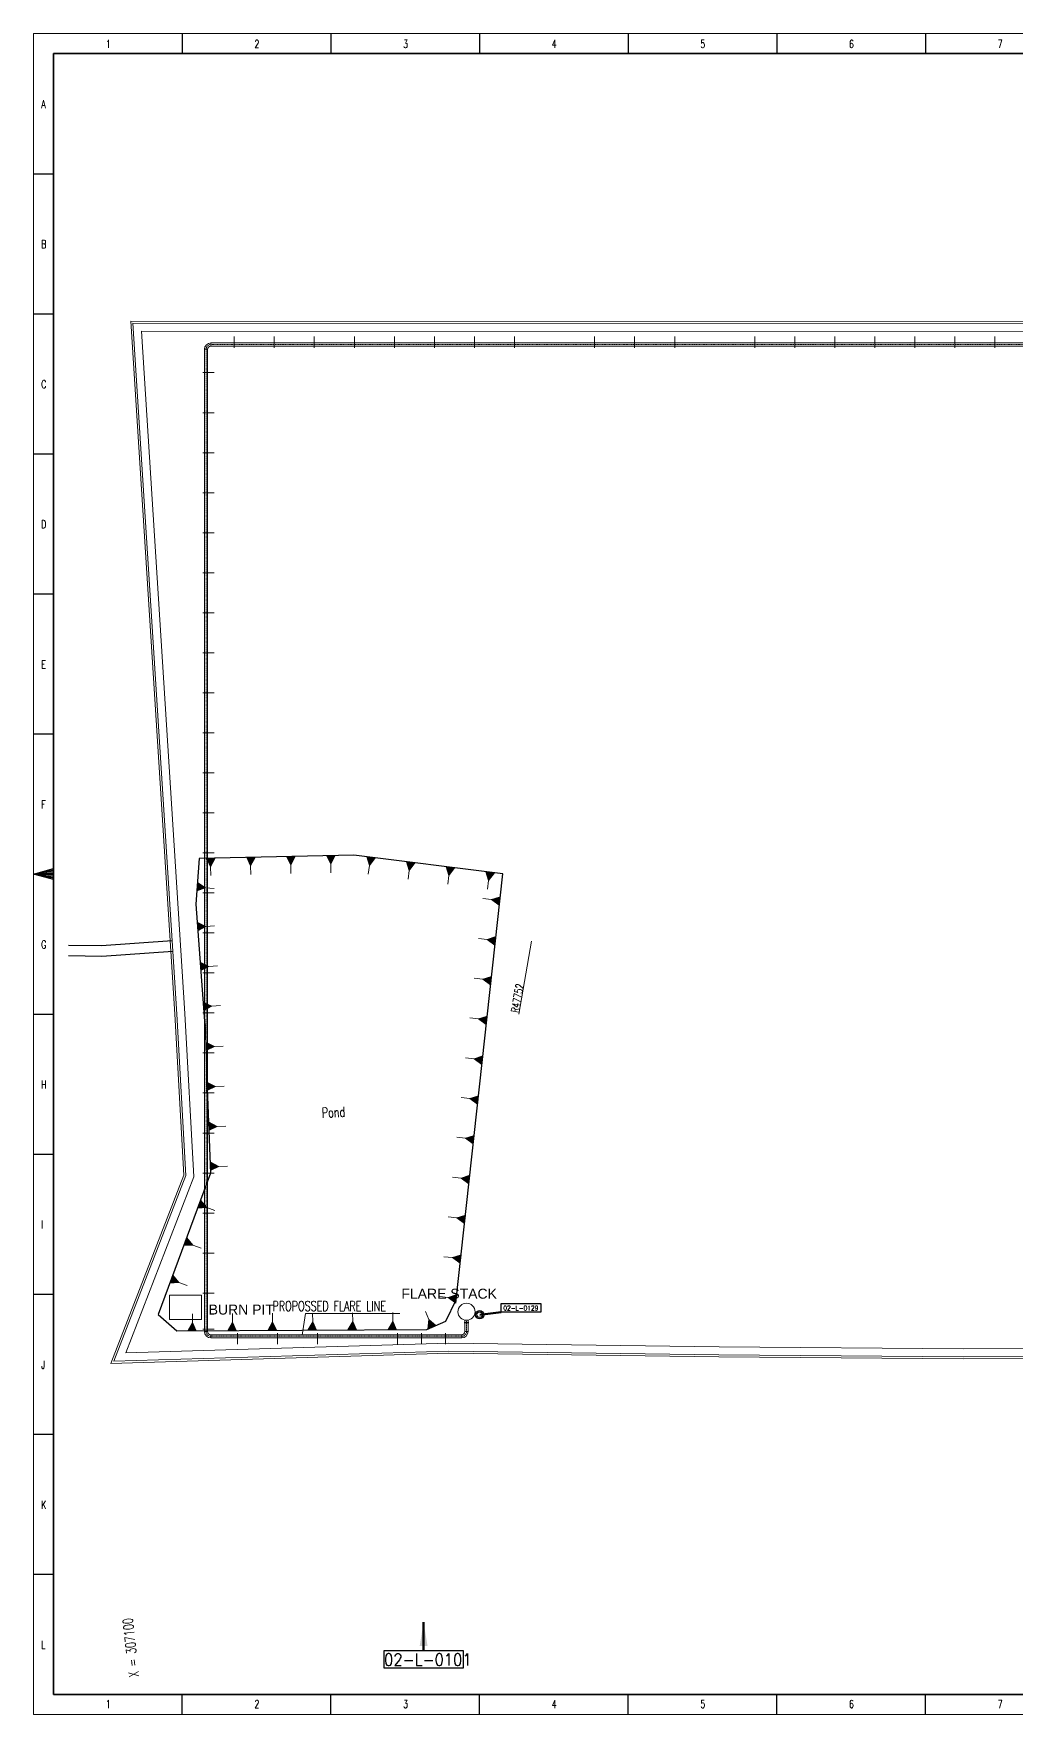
# Model space of a CAD drawing. Header units: inches. Extents: x 19 to 689223, y 34 to 210034.
# Drawn here: x 19 to 122746, y 34 to 210034 of the extents above; entities that cross this region are included whole.
import ezdxf

# ---------------------------------------------------------------- set-up
doc = ezdxf.new("R2010")
doc.units = ezdxf.units.IN
doc.header["$MEASUREMENT"] = 0
doc.linetypes.add('DASHDOT2', pattern=[0.5, 0.25, -0.125, 0, -0.125])
for name, color, linetype in [('_Auto', 7, 'Continuous'), ('Khal+River+Pond+Ditch', 130, 'Continuous'), ('照明平面设备层', 1, 'Continuous')]:
    doc.layers.add(name, color=color, linetype=linetype)
doc.layers.add('Layout', color=6, linetype='Continuous', lineweight=20)
doc.layers.add('Pond', color=4, linetype='Continuous', lineweight=13)
doc.styles.add('CJP_坐标', font='txt_qlt.shx', dxfattribs={"width": 0.7, "height": 1.25, "bigfont": 'hztxt.shx'})
doc.styles.add('HZTXT', font='txt_qlt.shx', dxfattribs={"width": 0.7, "bigfont": 'hztxt.shx'})
doc.styles.get("Standard").update_dxf_attribs({"font": 'arial.ttf'})
doc.styles.add('TEG BORDER', font='txt_qlt.shx', dxfattribs={"width": 0.7, "bigfont": 'hztxt.shx'})
doc.dimstyles.new('ANSI_L', dxfattribs={"dimtxt": 0.18, "dimasz": 0.18, "dimexe": 0.18, "dimexo": 0.0625, "dimgap": 0.09, "dimtad": 0, "dimtih": 1, "dimtoh": 1, "dimdec": 4, "dimzin": 0, "dimdsep": 46, "dimtxsty": 'Standard', "dimcen": 0.09, "dimadec": 0, "dimazin": 0, "dimtfac": 1, "dimtdec": 4, "dimtofl": 0, "dimtmove": 0, "dimatfit": 3, "dimfxl": 1, "dimtolj": 1, "dimtzin": 0, "dimarcsym": 0})
doc.dimstyles.new('ISO-25', dxfattribs={"dimtxt": 1000, "dimasz": 2.5, "dimexe": 1.25, "dimexo": 0.625, "dimtad": 1, "dimlfac": 1.016, "dimtxsty": 'HZTXT', "dimcen": 2.5, "dimclrd": 4, "dimclre": 4, "dimclrt": 4, "dimadec": 4, "dimazin": 0, "dimtfac": 1, "dimtmove": 0, "dimatfit": 3, "dimfxl": 1, "dimlwd": -1, "dimlwe": -1, "dimarcsym": 0})

# ---------------------------------------------------------------- blocks, each defined once
blk = doc.blocks.new('x')
at = {"layer": 'Pond'}
blk.add_hatch(color=256, dxfattribs=at).paths.add_polyline_path([(-0.53, 0), (0.53, 0), (0.07, 1.05)])
for p, q in [((0.07, 1.05), (0.07, 2.13)), ((-0.53, 0), (0.07, 1.05)), ((-0.53, 0), (0.53, 0)), ((0.07, 1.05), (0.53, 0))]:
    blk.add_line(p, q, dxfattribs=at)
blk = doc.blocks.new('*D36')
at = {"layer": 'Defpoints', "color": 0, "transparency": 16777216}
for p in [(62191, 96628), (54065, 50335)]:
    blk.add_point(p, dxfattribs=at)
at = {"layer": 'Layout', "color": 4, "transparency": 16777216}
blk.add_line((60595, 87537), (62190, 96625), dxfattribs=at)
blk.add_solid([(62190, 96625), (62191, 96625), (62191, 96628)], dxfattribs=at)
at = {"layer": 'Layout', "color": 4, "transparency": 16777216, "insert": (60433, 89512), "char_height": 1000, "attachment_point": 5, "rotation": 80.0447, "style": 'HZTXT'}
blk.add_mtext('R47752', dxfattribs=at)

msp = doc.modelspace()

# ---------------------------------------------------------------- linework, layer by layer
for p, q in [((18581.347, 210034.1456), (18581.347, 207534.1456)), ((37143.847, 210034.1456), (37143.847, 207534.1456)), ((55706.347, 210034.1456), (55706.347, 207534.1456)), ((74268.847, 210034.1456), (74268.847, 207534.1456)), ((92831.347, 210034.1456), (92831.347, 207534.1456)), ((111393.847, 210034.1456), (111393.847, 207534.1456)), ((18.847, 192534.1456), (2518.847, 192534.1456)), ((18.847, 175034.1456), (2518.847, 175034.1456)), ((18.847, 157534.1456), (2518.847, 157534.1456)), ((18.847, 140034.1456), (2518.847, 140034.1456)), ((18.847, 122534.1456), (2518.847, 122534.1456)), ((2518.847, 105034.1456), (18.847, 105034.1456)), ((643.847, 105034.1456), (1893.847, 105034.1456)), ((18.847, 87534.1456), (2518.847, 87534.1456)), ((18.847, 70034.1456), (2518.847, 70034.1456)), ((18.847, 52534.1456), (2518.847, 52534.1456)), ((18.847, 35034.1456), (2518.847, 35034.1456)), ((18.847, 17534.1456), (2518.847, 17534.1456)), ((18581.347, 34.1456), (18581.347, 2534.1456)), ((37143.847, 34.1456), (37143.847, 2534.1456)), ((55706.347, 34.1456), (55706.347, 2534.1456)), ((74268.847, 34.1456), (74268.847, 2534.1456)), ((92831.347, 34.1456), (92831.347, 2534.1456)), ((111393.847, 34.1456), (111393.847, 2534.1456))]:
    msp.add_line(p, q)
at = {"linetype": 'Continuous'}
for p, q in [((244518.847, 207534.1456), (2518.847, 207534.1456)), ((2518.847, 207534.1456), (2518.847, 2534.1456)), ((2518.847, 2534.1456), (244518.847, 2534.1456))]:
    msp.add_line(p, q, dxfattribs=at)
at = {"color": 5, "lineweight": 15}
msp.add_lwpolyline([(18.847, 210034.1456), (297018.847, 210034.1456), (297018.847, 34.1456), (18.847, 34.1456)], close=True, dxfattribs=at)
msp.add_lwpolyline([(2518.847, 207534.1456), (294518.847, 207534.1456), (294518.847, 2534.1456), (2518.847, 2534.1456)], close=True)
msp.add_lwpolyline([(18.847, 105034.1456), (2518.847, 105704.0186), (2518.847, 104364.2726), (18.847, 105034.1456), (2518.847, 105536.5504), (2518.847, 105369.0821), (18.847, 105034.1456), (2518.847, 105201.6139), (2518.847, 104866.6774), (18.847, 105034.1456), (2518.847, 104699.2091), (2518.847, 104531.7409), (18.847, 105034.1456)])
at = {"layer": '_Auto', "color": 7, "linetype": 'Continuous'}
for points in [[(58408.3573, 51370.3491), (63347.3817, 51370.3491), (63347.3817, 50272.7881), (58408.3573, 50272.7881)], [(43784.7405, 8016.4316), (53662.7893, 8016.4316), (53662.7893, 5821.3097), (43784.7405, 5821.3097)]]:
    msp.add_lwpolyline(points, close=True, dxfattribs=at)
at = {"layer": 'Khal+River+Pond+Ditch', "color": 9}
for points in [[(15564.0425, 49984.2294), (17884.7918, 47954.9308), (49142.476, 48121.7901), (51496.7853, 49173.3088), (52797.7137, 51817.8495), (58599.1217, 105057.5212), (40027.0076, 107374.3574), (20684.1614, 106965.9563), (20266.9555, 101280.6711), (21496.1823, 84938.4084), (21685.907, 78269.0702), (22123.3892, 67634.7073), (15564.0425, 49984.2294)], [(17313.5488, 96664.3328), (8495.8681, 96046.7337), (4386.3977, 96113.3087)], [(17405.0782, 95357.5343), (8531.0883, 94735.9913), (4386.3977, 94803.1368)]]:
    msp.add_lwpolyline(points, dxfattribs=at)
at = {"layer": 'Layout', "color": 4}
for p, q in [((21352.2122, 170592.1858), (21352.2122, 47872.1858)), ((21352.2122, 170592.1858), (21752.2122, 170592.1858)), ((21752.2122, 170592.1858), (21752.2122, 47872.1858)), ((22152.2122, 171392.1858), (144873.5735, 171392.1858)), ((22152.2122, 170992.1858), (22152.2122, 171392.1858)), ((22152.2122, 170992.1858), (144873.5735, 170992.1858)), ((54373.5735, 49016.1116), (53773.5735, 49016.1116)), ((53773.5735, 48981.1116), (53773.5735, 49016.1116)), ((54373.5735, 48981.1116), (53773.5735, 48981.1116)), ((54373.5735, 48971.1116), (53773.5735, 48971.1116)), ((53773.5735, 48936.1116), (53773.5735, 48971.1116)), ((54373.5735, 48936.1116), (53773.5735, 48936.1116)), ((53873.5735, 49016.1116), (53873.5735, 49290.4158)), ((53873.5735, 47872.1858), (53873.5735, 48936.1116)), ((54273.5735, 49016.1116), (54273.5735, 49290.4158)), ((54273.5735, 47872.1858), (54273.5735, 48936.1116)), ((54373.5735, 48981.1116), (54373.5735, 49016.1116)), ((54373.5735, 48936.1116), (54373.5735, 48971.1116)), ((21352.2122, 47872.1858), (21752.2122, 47872.1858)), ((53473.5735, 47472.1858), (22152.2122, 47472.1858)), ((22152.2122, 47472.1858), (22152.2122, 47072.1858)), ((53473.5735, 47072.1858), (22152.2122, 47072.1858)), ((53473.5735, 47472.1858), (53473.5735, 47072.1858)), ((54273.5735, 47872.1858), (53873.5735, 47872.1858))]:
    msp.add_line(p, q, dxfattribs=at)
at = {"layer": 'Layout', "color": 4, "linetype": 'DASHDOT2'}
for p, q in [((21552.2122, 170592.1858), (21552.2122, 47872.1858)), ((22152.2122, 171192.1858), (144873.5735, 171192.1858)), ((54073.5735, 47872.1858), (54073.5735, 49271.569)), ((53473.5735, 47272.1858), (22152.2122, 47272.1858))]:
    msp.add_line(p, q, dxfattribs=at)
at = {"layer": 'Layout', "color": 2}
for p, q in [((25073.5735, 170792.1858), (25073.5735, 172192.1858)), ((30073.5735, 170792.1858), (30073.5735, 172192.1858)), ((35073.5735, 170792.1858), (35073.5735, 172192.1858)), ((40073.5735, 170792.1858), (40073.5735, 172192.1858)), ((45073.5735, 170792.1858), (45073.5735, 172192.1858)), ((50073.5735, 170792.1858), (50073.5735, 172192.1858)), ((55073.5735, 170792.1858), (55073.5735, 172192.1858)), ((60073.5735, 170792.1858), (60073.5735, 172192.1858)), ((70073.5735, 170792.1858), (70073.5735, 172192.1858)), ((75073.5735, 170792.1858), (75073.5735, 172192.1858)), ((75073.5735, 170792.1858), (75073.5735, 172192.1858)), ((80073.5735, 170792.1858), (80073.5735, 172192.1858)), ((90073.5735, 170792.1858), (90073.5735, 172192.1858)), ((95073.5735, 170792.1858), (95073.5735, 172192.1858)), ((100073.5735, 170792.1858), (100073.5735, 172192.1858)), ((105073.5735, 170792.1858), (105073.5735, 172192.1858)), ((110073.5735, 170792.1858), (110073.5735, 172192.1858)), ((115073.5735, 170792.1858), (115073.5735, 172192.1858)), ((120073.5735, 170792.1858), (120073.5735, 172192.1858)), ((21152.2122, 167672.1858), (22552.2122, 167672.1858)), ((21152.2122, 162672.1858), (22552.2122, 162672.1858)), ((21152.2122, 157672.1858), (22552.2122, 157672.1858)), ((21152.2122, 152672.1858), (22552.2122, 152672.1858)), ((21152.2122, 147672.1858), (22552.2122, 147672.1858)), ((21152.2122, 142672.1858), (22552.2122, 142672.1858)), ((21152.2122, 137672.1858), (22552.2122, 137672.1858)), ((21152.2122, 132672.1858), (22552.2122, 132672.1858)), ((21152.2122, 132672.1858), (22552.2122, 132672.1858)), ((21152.2122, 127672.1858), (22552.2122, 127672.1858)), ((21152.2122, 122672.1858), (22552.2122, 122672.1858)), ((21152.2122, 117672.1858), (22552.2122, 117672.1858)), ((21152.2122, 112672.1858), (22552.2122, 112672.1858)), ((21152.2122, 107672.1858), (22552.2122, 107672.1858)), ((21152.2122, 102672.1858), (22552.2122, 102672.1858)), ((21152.2122, 97672.1858), (22552.2122, 97672.1858)), ((21152.2122, 92672.1858), (22552.2122, 92672.1858)), ((21152.2122, 92672.1858), (22552.2122, 92672.1858)), ((21152.2122, 87672.1858), (22552.2122, 87672.1858)), ((21152.2122, 82672.1858), (22552.2122, 82672.1858)), ((21152.2122, 77672.1858), (22552.2122, 77672.1858)), ((21152.2122, 72672.1858), (22552.2122, 72672.1858)), ((21152.2122, 67672.1858), (22552.2122, 67672.1858)), ((21152.2122, 62672.1858), (22552.2122, 62672.1858)), ((21152.2122, 57672.1858), (22552.2122, 57672.1858)), ((21152.2122, 52672.1858), (22552.2122, 52672.1858)), ((21152.2122, 48172.1858), (22552.2122, 48172.1858)), ((25473.5735, 46272.1858), (25473.5735, 47672.1858)), ((30473.5735, 46272.1858), (30473.5735, 47672.1858)), ((35473.5735, 46272.1858), (35473.5735, 47672.1858)), ((45473.5735, 46272.1858), (45473.5735, 47672.1858)), ((48473.5735, 46272.1858), (48473.5735, 47672.1858)), ((51473.5735, 46272.1858), (51473.5735, 47672.1858))]:
    msp.add_line(p, q, dxfattribs=at)
at = {"layer": 'Layout', "color": 9}
msp.add_lwpolyline([(17654.3147, 87516.0174), (12136.916, 174089.9467), (129957.3711, 174076.1876), (172948.223, 174248.0035), (205942.8599, 174089.9467), (207357.8871, 184355.9674), (225230.4191, 179453.2229), (223051.731, 121364.5154), (222708.7632, 109024.367), (222399.4696, 102906.7999), (222083.522, 91053.0903), (221256.1633, 59990.4781), (220848.7839, 44580.0281), (205259.2449, 44722.5272), (116136.2591, 44437.918), (85603.6164, 44710.4978), (51853.0531, 45180.9771), (9673.5735, 43892.1858), (18774.7845, 67396.7507)], close=True, dxfattribs=at)
msp.add_lwpolyline([(17903.8723, 87530.9185), (12403.3578, 173839.9156), (129957.856, 173826.1875), (172948.1238, 173998.0012), (206160.6204, 173838.9007), (207566.6262, 184039.471), (224973.1671, 179264.5559), (222801.8612, 121372.6733), (222458.9387, 109034.1528), (222149.6378, 102916.4435), (221833.6108, 91059.7514), (221006.2519, 59997.1346), (220605.3644, 44832.2636), (205259.9882, 44972.5308), (116136.9759, 44687.9216), (85606.4746, 44960.4823), (51850.9768, 45431.0303), (10042.8778, 44153.5866), (19027.3975, 67356.7874), (17903.8723, 87530.9185)], dxfattribs=at)
msp.add_lwpolyline([(18902.1024, 87590.5228), (13469.1249, 172839.7911), (129959.7959, 172826.1873), (172947.7269, 172997.9916), (207031.6623, 172834.7166), (208401.5825, 182773.4855), (223944.1593, 178509.8879), (221802.382, 121405.3051), (221459.6404, 109073.2958), (221150.3109, 102955.0181), (220833.9658, 91086.3959), (220006.6064, 60023.7603, 0.0000499457), (220006.6011, 60023.5606), (219631.6867, 45841.2054), (205262.9618, 45972.5454), (116139.8428, 45687.9358), (85617.9075, 45960.42), (51842.6716, 46431.2433), (11520.0948, 45199.1895), (20037.8495, 67196.9344)], format="xyb", close=True, dxfattribs=at)
at = {"layer": 'Layout'}
msp.add_lwpolyline([(16973.5735, 49392.1858), (20973.5735, 49392.1858), (20973.5735, 52392.1858), (16973.5735, 52392.1858)], close=True, dxfattribs=at)
at = {"layer": 'Layout', "color": 1}
msp.add_lwpolyline([(33555.2235, 47395.7351), (33981.9464, 50124.2385), (45750.1933, 50124.2385)], dxfattribs=at)
at = {"layer": 'Layout'}
msp.add_circle((54073.5735, 50342.1858), 1070.6168, dxfattribs=at)
at = {"layer": 'Layout', "color": 4}
for centre, radius, start, end in [((22152.2122, 170592.1858), 800, 90, 180), ((22152.2122, 170592.1858), 400, 90, 180), ((22152.2122, 47872.1858), 800, 180, 270), ((22152.2122, 47872.1858), 400, 180, 270), ((53473.5735, 47872.1858), 400, 270, 0), ((53473.5735, 47872.1858), 800, 270, 0)]:
    msp.add_arc(centre, radius, start, end, dxfattribs=at)
at = {"layer": 'Layout', "color": 4, "linetype": 'DASHDOT2'}
for centre, start, end in [((22152.2122, 170592.1858), 90, 180), ((22152.2122, 47872.1858), 180, 270), ((53473.5735, 47872.1858), 270, 0)]:
    msp.add_arc(centre, 600, start, end, dxfattribs=at)
at = {"layer": '照明平面设备层', "color": 1, "linetype": 'Continuous'}
for radius in [522.2939, 348.1959]:
    msp.add_circle((55725.3959, 49968.9761), radius, dxfattribs=at)

# ---------------------------------------------------------------- block references
at = {"layer": 'Khal+River+Pond+Ditch', "color": 9}
for p, xscale, yscale, zscale, rotation in [((27167.4019, 107102.8422), 999.9999999999998, 999.9999999999998, 999.9999999999998, 181.2095520330888), ((32166.2878, 107208.3877), 999.9999999999998, 999.9999999999998, 999.9999999999998, 181.2095520330888), ((37165.1736, 107313.9332), 999.9999999999998, 999.9999999999998, 999.9999999999998, 181.2095520330888), ((42148.0953, 107109.7557), 999.9999999999998, 999.9999999999998, 999.9999999999998, 172.8891940907733), ((22168.516, 106997.2967), 999.9999999999998, 999.9999999999998, 999.9999999999998, 181.2095520330888), ((47109.6383, 106490.8126), 999.9999999999998, 999.9999999999998, 999.9999999999998, 172.8891940907733), ((52071.1813, 105871.8694), 999.9999999999998, 999.9999999999998, 999.9999999999998, 172.8891940907733), ((57032.7244, 105252.9263), 999.9999999999998, 999.9999999999998, 999.9999999999998, 172.8891940907733), ((20426.8872, 103460.0689), 999.9999999999994, 999.9999999999994, 999.9999999999994, 265.8029605112118), ((58228.4867, 101656.1937), 999.9999999999994, 999.9999999999994, 999.9999999999994, 83.78114369175577), ((20478.0774, 98473.8581), 1000, 1000, 1000, 274.3015548485158), ((57686.854, 96685.6169), 999.9999999999994, 999.9999999999994, 999.9999999999994, 83.78114369175577), ((20853.1063, 93487.9426), 1000, 1000, 1000, 274.3015548485158), ((57145.2214, 91715.0401), 999.9999999999994, 999.9999999999994, 999.9999999999994, 83.78114369175577), ((21228.1353, 88502.0271), 1000, 1000, 1000, 274.3015548485158), ((56603.5888, 86744.4632), 999.9999999999994, 999.9999999999994, 999.9999999999994, 83.78114369175577), ((21536.7407, 83512.6706), 999.9999999999999, 999.9999999999999, 999.9999999999999, 271.6294705689496), ((56061.9561, 81773.8864), 999.9999999999994, 999.9999999999994, 999.9999999999994, 83.78114369175577), ((21678.9197, 78514.6925), 999.9999999999999, 999.9999999999999, 999.9999999999999, 271.6294705689496), ((55520.3235, 76803.3095), 999.9999999999994, 999.9999999999994, 999.9999999999994, 83.78114369175577), ((21881.3258, 73518.8098), 999.9999999999998, 999.9999999999998, 999.9999999999998, 272.3557365251912), ((54978.6908, 71832.7327), 999.9999999999994, 999.9999999999994, 999.9999999999994, 83.78114369175577), ((22086.8447, 68523.0354), 999.9999999999998, 999.9999999999998, 999.9999999999998, 272.3557365251912), ((54437.0582, 66862.1559), 999.9999999999994, 999.9999999999994, 999.9999999999994, 83.78114369175577), ((20691.3592, 63781.2727), 999.9999999999997, 999.9999999999997, 999.9999999999997, 249.6137102172933), ((53895.4255, 61891.579), 999.9999999999994, 999.9999999999994, 999.9999999999994, 83.78114369175577), ((18949.6204, 59094.4459), 999.9999999999997, 999.9999999999997, 999.9999999999997, 249.6137102172933), ((53353.7929, 56921.0022), 999.9999999999994, 999.9999999999994, 999.9999999999994, 83.78114369175577), ((17207.8816, 54407.619), 999.9999999999997, 999.9999999999997, 999.9999999999997, 249.6137102172933), ((52812.1602, 51950.4254), 999.9999999999994, 999.9999999999994, 999.9999999999994, 83.78114369175577), ((49744.2112, 48390.5465), 999.9999999999998, 999.9999999999998, 999.9999999999998, 24.06724847874739), ((19801.92, 47965.1648), 999.9999999999997, 999.9999999999997, 999.9999999999997, 0.3058525164748538), ((24801.8488, 47991.8553), 999.9999999999997, 999.9999999999997, 999.9999999999997, 0.3058525164748538), ((29801.7776, 48018.5458), 999.9999999999997, 999.9999999999997, 999.9999999999997, 0.3058525164748538), ((34801.7063, 48045.2364), 999.9999999999997, 999.9999999999997, 999.9999999999997, 0.3058525164748538), ((39801.6351, 48071.9269), 999.9999999999997, 999.9999999999997, 999.9999999999997, 0.3058525164748538), ((44801.5638, 48098.6175), 999.9999999999997, 999.9999999999997, 999.9999999999997, 0.3058525164748538)]:
    msp.add_blockref('x', p, dxfattribs=dict(at, xscale=xscale, yscale=yscale, zscale=zscale, rotation=rotation))

# ---------------------------------------------------------------- texts
at = {"color": 9, "style": 'HZTXT', "width": 0.7}
for s, rotation, p in [('Pond', 2.274329406, (36025.0756, 74576.412)), ('X = 307100', 96.284604491, (13185.335, 4744.5705))]:
    msp.add_text(s, height=1250, rotation=rotation, dxfattribs=at).set_placement(p)
at = {"char_height": 1000, "width": 1000, "style": 'TEG BORDER'}
for s, insert, attachment_point in [('1', (9042.2939, 209237.4809), 1), ('2', (27604.7939, 209237.4809), 1), ('3', (46167.2939, 209237.4809), 1), ('4', (64729.7939, 209237.4809), 1), ('5', (83292.2939, 209237.4809), 1), ('6', (101854.7939, 209237.4809), 1), ('7', (120417.2939, 209237.4809), 1), ('A', (973.6625, 201728.607), 1), ('B', (973.6625, 184228.607), 1), ('C', (973.6625, 166728.607), 1), ('D', (973.6625, 149228.607), 1), ('E', (973.6625, 131728.607), 1), ('F', (973.6625, 114228.607), 1), ('G', (973.6625, 96728.607), 1), ('H', (973.6625, 79228.607), 1), ('I', (973.6625, 61728.607), 1), ('J', (973.6625, 44228.607), 1), ('K', (973.6625, 26728.607), 1), ('L', (973.6625, 9228.607), 1), ('1', (9042.2939, 830.8103), 7), ('2', (27604.7939, 830.8103), 7), ('3', (46167.2939, 830.8103), 7), ('4', (64729.7939, 830.8103), 7), ('5', (83292.2939, 830.8103), 7), ('6', (101854.7939, 830.8103), 7), ('7', (120417.2939, 830.8103), 7)]:
    msp.add_mtext(s, dxfattribs=dict(at, insert=insert, attachment_point=attachment_point))
at = {"layer": '_Auto', "color": 7, "style": 'HZTXT', "width": 0.9}
for s, height, p in [('02-L-0129', 600, (58676.8147, 50494.9415)), ('02-L-0101', 1500, (43784.7405, 6126.1877))]:
    msp.add_text(s, height=height, dxfattribs=at).set_placement(p)
at = {"layer": 'Layout', "color": 1, "style": 'CJP_坐标', "width": 0.7}
msp.add_text('PROPOSSED FLARE LINE', height=1250, dxfattribs=at).set_placement((29851.3871, 50423.1699))
at = {"layer": 'Layout', "char_height": 1250, "attachment_point": 1}
for s, insert in [('FLARE STACK', (45943.0567, 53218.3965)), ('BURN PIT', (21877.8573, 51240.5588))]:
    msp.add_mtext(s, dxfattribs=dict(at, insert=insert))

# ---------------------------------------------------------------- dimensions: what is measured, and where the dimension line sits
at = {"layer": 'Layout'}
dim = msp.add_radius_dim(center=(54065.4049, 50335.232), mpoint=(62190.7542, 96627.55), dimstyle='ISO-25', dxfattribs=at)
dim.commit()
dim.dimension.update_dxf_attribs({"geometry": '*D36', "text_midpoint": (60926.5709, 89425.1547), "dimtype": 164})

# ---------------------------------------------------------------- leaders
at = {"layer": '_Auto', "color": 136, "linetype": 'Continuous'}
for points, override in [([(55725.3959, 49968.9761), (58408.3573, 50272.7881)], {"dimscale": 1, "dimtxt": 3.175, "dimasz": 450, "dimgap": 1.5875, "dimtad": 0, "dimlwd": 65535}), ([(48718.0391, 11573.6792), (48722.4148, 8016.4316)], {"dimscale": 1, "dimtxt": 3.175, "dimasz": 3000, "dimgap": 1.5875, "dimtad": 0, "dimlwd": 65535})]:
    msp.add_leader(points, dimstyle='ANSI_L', override=override, dxfattribs=at)

doc.saveas('drawing.dxf')
